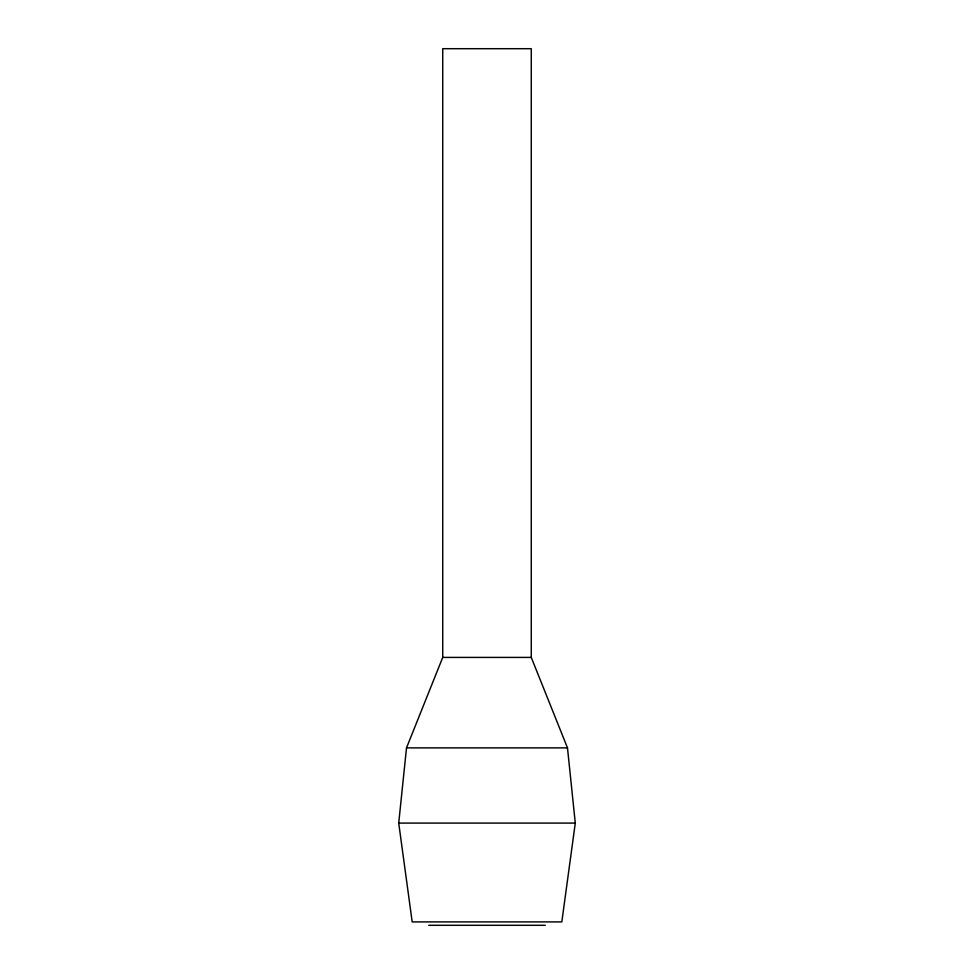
<?xml version="1.0" encoding="UTF-8"?>
<svg xmlns="http://www.w3.org/2000/svg" width="974" height="974" viewBox="0 0 974 974"><rect width="100%" height="100%" fill="white"/><g stroke="black" fill="none" stroke-linecap="round" stroke-linejoin="round"><path stroke-width="1.46" d="M398.719 823.091L406.511 747.874L442.732 657.413L442.732 48.7L531.268 48.7L531.268 657.413L567.489 747.874L575.281 823.091L561.815 921.903L412.185 921.903L398.719 823.091L575.281 823.091M442.732 657.413L531.268 657.413M406.511 747.874L567.489 747.874M428.718 925.3L545.282 925.3"/></g></svg>
